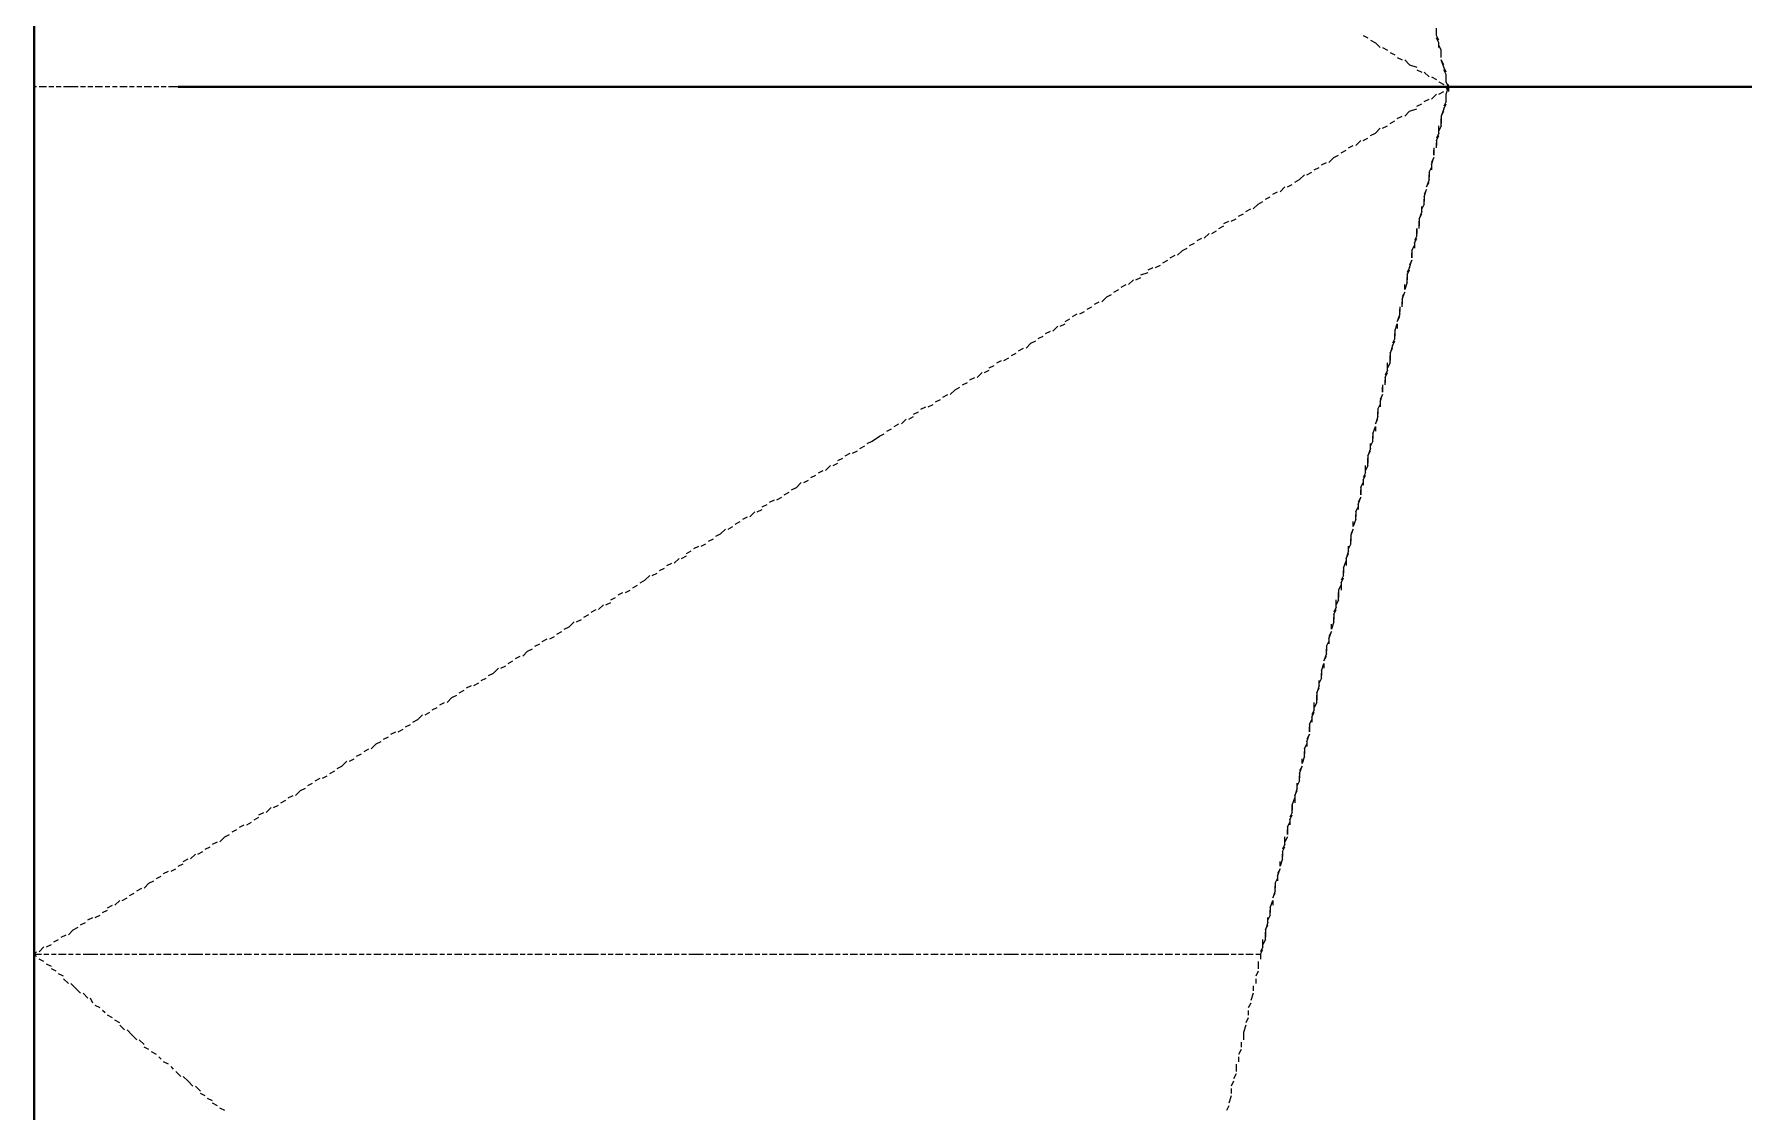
# Model space of a CAD drawing. Extents: x 0 to 604, y 0 to 420.
# Drawn here: x 199.81 to 214.63, y 345.11 to 354.45 of the extents above; entities that cross this region are included whole.
import ezdxf

# ---------------------------------------------------------------- set-up
doc = ezdxf.new("R2010")
doc.units = 0

msp = doc.modelspace()

# ---------------------------------------------------------------- linework, layer by layer
at = {"color": 7, "lineweight": 40}
for p, q in [((199.813, 397.743), (199.813, 310.219)), ((228.558, 353.991), (201.062, 353.991))]:
    msp.add_line(p, q, dxfattribs=at)
at = {"color": 7, "lineweight": 25}
msp.add_line((199.813, 357.568), (199.813, 337.566), dxfattribs=at)
at = {"color": 7, "lineweight": 5}
for p, q in [((211.963, 354.436), (211.963, 354.499)), ((199.813, 354.394), (199.813, 354.436)), ((199.813, 354.309), (199.813, 354.372)), ((211.328, 354.436), (211.37, 354.415)), ((211.392, 354.394), (211.434, 354.372)), ((211.434, 354.372), (211.476, 354.33)), ((211.984, 354.394), (211.963, 354.436)), ((211.984, 354.372), (211.963, 354.415)), ((211.984, 354.33), (211.984, 354.372)), ((212.005, 354.309), (211.984, 354.351)), ((199.813, 354.245), (199.813, 354.288)), ((199.813, 354.182), (199.813, 354.224)), ((211.497, 354.33), (211.54, 354.309)), ((211.561, 354.288), (211.603, 354.267)), ((211.624, 354.245), (211.667, 354.224)), ((211.688, 354.224), (211.73, 354.182)), ((212.005, 354.245), (212.005, 354.309)), ((212.005, 354.245), (212.005, 354.288)), ((212.026, 354.161), (212.005, 354.224)), ((212.026, 354.182), (212.005, 354.224)), ((199.813, 354.097), (199.813, 354.161)), ((199.813, 354.034), (199.813, 354.097)), ((211.73, 354.182), (211.794, 354.161)), ((211.794, 354.139), (211.836, 354.118)), ((211.857, 354.118), (211.899, 354.076)), ((211.921, 354.076), (211.963, 354.055)), ((212.048, 354.118), (212.026, 354.161)), ((212.048, 354.097), (212.026, 354.139)), ((212.048, 354.055), (212.048, 354.097)), ((212.048, 354.034), (212.048, 354.076)), ((199.813, 353.991), (199.813, 354.012)), ((199.834, 353.991), (199.813, 353.991)), ((199.813, 353.991), (199.813, 353.949)), ((199.813, 353.928), (199.813, 353.885)), ((199.919, 353.991), (199.856, 353.991)), ((199.983, 353.991), (199.94, 353.991)), ((200.046, 353.991), (200.004, 353.991)), ((200.131, 353.991), (200.067, 353.991)), ((200.194, 353.991), (200.131, 353.991)), ((200.258, 353.991), (200.215, 353.991)), ((200.321, 353.991), (200.279, 353.991)), ((200.406, 353.991), (200.343, 353.991)), ((200.47, 353.991), (200.427, 353.991)), ((200.533, 353.991), (200.491, 353.991)), ((200.618, 353.991), (200.554, 353.991)), ((200.681, 353.991), (200.639, 353.991)), ((200.745, 353.991), (200.702, 353.991)), ((200.829, 353.991), (200.766, 353.991)), ((200.893, 353.991), (200.851, 353.991)), ((200.956, 353.991), (200.914, 353.991)), ((201.041, 353.991), (200.977, 353.991)), ((201.105, 353.991), (201.041, 353.991)), ((201.168, 353.991), (201.126, 353.991)), ((201.232, 353.991), (201.189, 353.991)), ((201.316, 353.991), (201.253, 353.991)), ((201.38, 353.991), (201.337, 353.991)), ((201.443, 353.991), (201.401, 353.991)), ((201.528, 353.991), (201.464, 353.991)), ((201.591, 353.991), (201.549, 353.991)), ((201.655, 353.991), (201.613, 353.991)), ((201.739, 353.991), (201.676, 353.991)), ((201.803, 353.991), (201.761, 353.991)), ((201.867, 353.991), (201.824, 353.991)), ((201.951, 353.991), (201.888, 353.991)), ((202.015, 353.991), (201.951, 353.991)), ((202.078, 353.991), (202.036, 353.991)), ((202.142, 353.991), (202.099, 353.991)), ((202.226, 353.991), (202.163, 353.991)), ((202.29, 353.991), (202.248, 353.991)), ((202.353, 353.991), (202.311, 353.991)), ((202.438, 353.991), (202.375, 353.991)), ((202.501, 353.991), (202.459, 353.991)), ((202.565, 353.991), (202.523, 353.991)), ((202.65, 353.991), (202.586, 353.991)), ((202.713, 353.991), (202.671, 353.991)), ((202.777, 353.991), (202.734, 353.991)), ((202.861, 353.991), (202.798, 353.991)), ((202.925, 353.991), (202.861, 353.991)), ((202.988, 353.991), (202.946, 353.991)), ((203.052, 353.991), (203.009, 353.991)), ((203.137, 353.991), (203.073, 353.991)), ((203.2, 353.991), (203.158, 353.991)), ((203.263, 353.991), (203.221, 353.991)), ((203.348, 353.991), (203.285, 353.991)), ((203.412, 353.991), (203.369, 353.991)), ((203.475, 353.991), (203.433, 353.991)), ((203.56, 353.991), (203.496, 353.991)), ((203.623, 353.991), (203.581, 353.991)), ((203.687, 353.991), (203.644, 353.991)), ((203.772, 353.991), (203.708, 353.991)), ((203.835, 353.991), (203.772, 353.991)), ((203.899, 353.991), (203.856, 353.991)), ((203.962, 353.991), (203.92, 353.991)), ((204.047, 353.991), (203.983, 353.991)), ((204.11, 353.991), (204.068, 353.991)), ((204.174, 353.991), (204.131, 353.991)), ((204.258, 353.991), (204.195, 353.991)), ((204.322, 353.991), (204.28, 353.991)), ((204.385, 353.991), (204.343, 353.991)), ((204.47, 353.991), (204.406, 353.991)), ((204.534, 353.991), (204.491, 353.991)), ((204.597, 353.991), (204.555, 353.991)), ((204.682, 353.991), (204.618, 353.991)), ((204.745, 353.991), (204.682, 353.991)), ((204.809, 353.991), (204.766, 353.991)), ((204.872, 353.991), (204.83, 353.991)), ((204.957, 353.991), (204.893, 353.991)), ((205.02, 353.991), (204.978, 353.991)), ((205.084, 353.991), (205.042, 353.991)), ((205.168, 353.991), (205.105, 353.991)), ((205.232, 353.991), (205.19, 353.991)), ((205.295, 353.991), (205.253, 353.991)), ((205.38, 353.991), (205.317, 353.991)), ((205.444, 353.991), (205.401, 353.991)), ((205.507, 353.991), (205.465, 353.991)), ((205.571, 353.991), (205.528, 353.991)), ((205.655, 353.991), (205.592, 353.991)), ((205.719, 353.991), (205.677, 353.991)), ((205.782, 353.991), (205.74, 353.991)), ((205.867, 353.991), (205.804, 353.991)), ((205.93, 353.991), (205.888, 353.991)), ((205.994, 353.991), (205.952, 353.991)), ((206.079, 353.991), (206.015, 353.991)), ((206.142, 353.991), (206.1, 353.991)), ((206.206, 353.991), (206.163, 353.991)), ((206.29, 353.991), (206.227, 353.991)), ((206.354, 353.991), (206.311, 353.991)), ((206.417, 353.991), (206.375, 353.991)), ((206.481, 353.991), (206.439, 353.991)), ((206.565, 353.991), (206.502, 353.991)), ((206.629, 353.991), (206.587, 353.991)), ((206.692, 353.991), (206.65, 353.991)), ((206.777, 353.991), (206.714, 353.991)), ((206.841, 353.991), (206.798, 353.991)), ((206.904, 353.991), (206.862, 353.991)), ((206.989, 353.991), (206.925, 353.991)), ((207.052, 353.991), (207.01, 353.991)), ((207.116, 353.991), (207.073, 353.991)), ((207.201, 353.991), (207.137, 353.991)), ((207.264, 353.991), (207.222, 353.991)), ((207.327, 353.991), (207.285, 353.991)), ((207.391, 353.991), (207.349, 353.991)), ((207.476, 353.991), (207.412, 353.991)), ((207.539, 353.991), (207.497, 353.991)), ((207.603, 353.991), (207.56, 353.991)), ((207.687, 353.991), (207.624, 353.991)), ((207.751, 353.991), (207.708, 353.991)), ((207.814, 353.991), (207.772, 353.991)), ((207.899, 353.991), (207.835, 353.991)), ((207.963, 353.991), (207.92, 353.991)), ((208.026, 353.991), (207.984, 353.991)), ((208.111, 353.991), (208.047, 353.991)), ((208.174, 353.991), (208.111, 353.991)), ((208.238, 353.991), (208.195, 353.991)), ((208.301, 353.991), (208.259, 353.991)), ((208.386, 353.991), (208.322, 353.991)), ((208.449, 353.991), (208.407, 353.991)), ((208.513, 353.991), (208.47, 353.991)), ((208.597, 353.991), (208.534, 353.991)), ((208.661, 353.991), (208.619, 353.991)), ((208.725, 353.991), (208.682, 353.991)), ((208.809, 353.991), (208.746, 353.991)), ((208.873, 353.991), (208.83, 353.991)), ((208.936, 353.991), (208.894, 353.991)), ((209.021, 353.991), (208.957, 353.991)), ((209.084, 353.991), (209.021, 353.991)), ((209.148, 353.991), (209.106, 353.991)), ((209.211, 353.991), (209.169, 353.991)), ((209.296, 353.991), (209.232, 353.991)), ((209.359, 353.991), (209.317, 353.991)), ((209.423, 353.991), (209.381, 353.991)), ((209.508, 353.991), (209.444, 353.991)), ((209.571, 353.991), (209.529, 353.991)), ((209.635, 353.991), (209.592, 353.991)), ((209.719, 353.991), (209.656, 353.991)), ((209.783, 353.991), (209.74, 353.991)), ((209.846, 353.991), (209.804, 353.991)), ((209.931, 353.991), (209.868, 353.991)), ((209.994, 353.991), (209.931, 353.991)), ((210.058, 353.991), (210.016, 353.991)), ((210.121, 353.991), (210.079, 353.991)), ((210.206, 353.991), (210.143, 353.991)), ((210.27, 353.991), (210.227, 353.991)), ((210.333, 353.991), (210.291, 353.991)), ((210.418, 353.991), (210.354, 353.991)), ((210.481, 353.991), (210.439, 353.991)), ((210.545, 353.991), (210.502, 353.991)), ((210.63, 353.991), (210.566, 353.991)), ((210.693, 353.991), (210.651, 353.991)), ((210.756, 353.991), (210.714, 353.991)), ((210.841, 353.991), (210.778, 353.991)), ((210.905, 353.991), (210.841, 353.991)), ((210.968, 353.991), (210.926, 353.991)), ((211.032, 353.991), (210.989, 353.991)), ((211.116, 353.991), (211.053, 353.991)), ((211.18, 353.991), (211.137, 353.991)), ((211.243, 353.991), (211.201, 353.991)), ((211.328, 353.991), (211.264, 353.991)), ((211.392, 353.991), (211.349, 353.991)), ((211.455, 353.991), (211.413, 353.991)), ((211.54, 353.991), (211.476, 353.991)), ((211.603, 353.991), (211.561, 353.991)), ((211.667, 353.991), (211.624, 353.991)), ((211.751, 353.991), (211.688, 353.991)), ((211.815, 353.991), (211.751, 353.991)), ((211.878, 353.991), (211.836, 353.991)), ((211.942, 353.991), (211.899, 353.991)), ((211.921, 353.885), (211.963, 353.928)), ((212.026, 353.991), (211.963, 353.991)), ((211.984, 354.034), (212.026, 354.012)), ((211.984, 353.928), (212.026, 353.949)), ((212.069, 353.991), (212.048, 354.034)), ((212.048, 353.928), (212.069, 353.991)), ((212.048, 353.97), (212.069, 353.991)), ((212.048, 353.991), (212.069, 353.991)), ((212.069, 353.991), (212.048, 353.991)), ((212.048, 353.885), (212.048, 353.928)), ((212.048, 353.864), (212.048, 353.907)), ((212.069, 353.991), (212.069, 354.012)), ((212.069, 353.991), (212.069, 353.949)), ((199.813, 353.864), (199.813, 353.801)), ((199.813, 353.78), (199.813, 353.737)), ((211.688, 353.737), (211.73, 353.78)), ((211.73, 353.78), (211.794, 353.801)), ((211.794, 353.822), (211.836, 353.843)), ((211.857, 353.864), (211.899, 353.885)), ((212.026, 353.801), (212.005, 353.737)), ((212.005, 353.737), (212.026, 353.78)), ((212.048, 353.864), (212.026, 353.822)), ((212.026, 353.801), (212.048, 353.843)), ((199.813, 353.716), (199.813, 353.674)), ((199.813, 353.653), (199.813, 353.589)), ((211.434, 353.589), (211.476, 353.632)), ((211.497, 353.632), (211.54, 353.653)), ((211.561, 353.674), (211.603, 353.695)), ((211.624, 353.716), (211.667, 353.737)), ((211.984, 353.589), (211.984, 353.653)), ((212.005, 353.653), (211.984, 353.61)), ((212.005, 353.737), (212.005, 353.674)), ((212.005, 353.653), (212.005, 353.716)), ((199.813, 353.568), (199.813, 353.526)), ((199.813, 353.505), (199.813, 353.462)), ((211.201, 353.462), (211.243, 353.483)), ((211.264, 353.483), (211.307, 353.526)), ((211.328, 353.526), (211.37, 353.547)), ((211.392, 353.568), (211.434, 353.589)), ((211.942, 353.462), (211.942, 353.399)), ((211.984, 353.589), (211.963, 353.547)), ((211.963, 353.526), (211.984, 353.568)), ((211.963, 353.526), (211.963, 353.483)), ((211.963, 353.462), (211.963, 353.505)), ((199.813, 353.441), (199.813, 353.377)), ((199.813, 353.356), (199.813, 353.314)), ((210.968, 353.314), (211.011, 353.335)), ((211.032, 353.335), (211.074, 353.377)), ((211.074, 353.377), (211.116, 353.399)), ((211.137, 353.42), (211.18, 353.441)), ((211.921, 353.314), (211.942, 353.377)), ((211.942, 353.377), (211.921, 353.335)), ((211.921, 353.314), (211.921, 353.272)), ((211.942, 353.399), (211.942, 353.441)), ((199.813, 353.293), (199.813, 353.25)), ((199.813, 353.229), (199.813, 353.187)), ((199.813, 353.166), (199.813, 353.102)), ((210.735, 353.166), (210.778, 353.187)), ((210.778, 353.187), (210.82, 353.229)), ((210.841, 353.229), (210.883, 353.25)), ((210.905, 353.272), (210.947, 353.293)), ((211.899, 353.187), (211.878, 353.123)), ((211.878, 353.123), (211.899, 353.166)), ((211.899, 353.25), (211.921, 353.293)), ((211.899, 353.25), (211.899, 353.208)), ((211.899, 353.187), (211.899, 353.229)), ((199.813, 353.081), (199.813, 353.039)), ((199.813, 353.018), (199.813, 352.975)), ((210.481, 353.018), (210.524, 353.039)), ((210.545, 353.06), (210.587, 353.081)), ((210.608, 353.081), (210.651, 353.123)), ((210.672, 353.123), (210.714, 353.145)), ((211.857, 353.039), (211.878, 353.102)), ((211.878, 353.102), (211.857, 353.06)), ((211.857, 353.039), (211.857, 352.997)), ((211.857, 352.975), (211.857, 353.018)), ((199.813, 352.954), (199.813, 352.891)), ((199.813, 352.87), (199.813, 352.827)), ((210.249, 352.87), (210.291, 352.891)), ((210.312, 352.912), (210.354, 352.933)), ((210.375, 352.933), (210.418, 352.975)), ((210.418, 352.975), (210.46, 352.997)), ((211.836, 352.912), (211.815, 352.848)), ((211.815, 352.848), (211.836, 352.891)), ((211.857, 352.975), (211.836, 352.933)), ((211.836, 352.912), (211.836, 352.954)), ((199.813, 352.806), (199.813, 352.764)), ((199.813, 352.742), (199.813, 352.679)), ((209.952, 352.679), (209.994, 352.721)), ((210.016, 352.721), (210.058, 352.742)), ((210.079, 352.764), (210.121, 352.785)), ((210.121, 352.806), (210.164, 352.827)), ((210.185, 352.827), (210.227, 352.848)), ((211.794, 352.7), (211.794, 352.764)), ((211.794, 352.764), (211.794, 352.721)), ((211.815, 352.848), (211.815, 352.785)), ((211.815, 352.764), (211.815, 352.827)), ((199.813, 352.658), (199.813, 352.615)), ((199.813, 352.594), (199.813, 352.552)), ((209.719, 352.531), (209.762, 352.573)), ((209.762, 352.573), (209.804, 352.594)), ((209.825, 352.615), (209.868, 352.637)), ((209.889, 352.658), (209.931, 352.679)), ((211.751, 352.573), (211.773, 352.615)), ((211.751, 352.573), (211.751, 352.51)), ((211.794, 352.7), (211.773, 352.658)), ((211.773, 352.637), (211.794, 352.679)), ((211.773, 352.637), (211.773, 352.594)), ((199.813, 352.531), (199.813, 352.467)), ((199.813, 352.446), (199.813, 352.404)), ((209.465, 352.404), (209.508, 352.425)), ((209.529, 352.425), (209.571, 352.446)), ((209.592, 352.467), (209.635, 352.488)), ((209.656, 352.51), (209.698, 352.531)), ((211.73, 352.425), (211.709, 352.383)), ((211.73, 352.425), (211.751, 352.488)), ((211.751, 352.488), (211.73, 352.446)), ((211.751, 352.51), (211.751, 352.552)), ((199.813, 352.383), (199.813, 352.34)), ((199.813, 352.319), (199.813, 352.277)), ((209.232, 352.256), (209.275, 352.277)), ((209.296, 352.277), (209.338, 352.319)), ((209.359, 352.319), (209.402, 352.34)), ((209.402, 352.361), (209.465, 352.383)), ((211.709, 352.298), (211.688, 352.235)), ((211.688, 352.235), (211.688, 352.277)), ((211.709, 352.361), (211.73, 352.404)), ((211.709, 352.361), (211.709, 352.319)), ((211.709, 352.298), (211.709, 352.34)), ((199.813, 352.256), (199.813, 352.192)), ((199.813, 352.171), (199.813, 352.129)), ((209, 352.108), (209.042, 352.129)), ((209.063, 352.129), (209.106, 352.171)), ((209.106, 352.171), (209.148, 352.192)), ((209.169, 352.213), (209.211, 352.235)), ((211.667, 352.15), (211.688, 352.213)), ((211.688, 352.213), (211.667, 352.171)), ((211.667, 352.15), (211.667, 352.108)), ((211.667, 352.086), (211.667, 352.129)), ((199.813, 352.108), (199.813, 352.065)), ((199.813, 352.044), (199.813, 351.98)), ((208.746, 351.959), (208.788, 351.98)), ((208.809, 352.002), (208.851, 352.023)), ((208.873, 352.023), (208.915, 352.044)), ((208.936, 352.065), (208.978, 352.086)), ((211.645, 352.023), (211.624, 351.959)), ((211.624, 351.959), (211.645, 352.002)), ((211.645, 352.086), (211.645, 352.044)), ((211.645, 352.023), (211.645, 352.065)), ((199.813, 351.959), (199.813, 351.917)), ((199.813, 351.896), (199.813, 351.853)), ((199.813, 351.832), (199.813, 351.769)), ((208.513, 351.811), (208.555, 351.832)), ((208.576, 351.853), (208.619, 351.875)), ((208.64, 351.875), (208.682, 351.917)), ((208.703, 351.917), (208.746, 351.938)), ((211.603, 351.875), (211.624, 351.938)), ((211.603, 351.875), (211.603, 351.832)), ((211.603, 351.811), (211.603, 351.853)), ((211.624, 351.938), (211.624, 351.896)), ((199.813, 351.748), (199.813, 351.705)), ((199.813, 351.684), (199.813, 351.642)), ((208.28, 351.663), (208.322, 351.684)), ((208.343, 351.705), (208.386, 351.726)), ((208.407, 351.726), (208.449, 351.769)), ((208.449, 351.769), (208.492, 351.79)), ((211.582, 351.748), (211.561, 351.684)), ((211.561, 351.684), (211.582, 351.726)), ((211.561, 351.684), (211.561, 351.621)), ((211.603, 351.811), (211.582, 351.769)), ((211.582, 351.748), (211.603, 351.79)), ((199.813, 351.621), (199.813, 351.557)), ((199.813, 351.536), (199.813, 351.494)), ((208.047, 351.515), (208.089, 351.536)), ((208.089, 351.557), (208.132, 351.578)), ((208.153, 351.599), (208.195, 351.621)), ((208.216, 351.621), (208.259, 351.642)), ((211.54, 351.536), (211.518, 351.494)), ((211.54, 351.536), (211.54, 351.599)), ((211.561, 351.599), (211.54, 351.557)), ((211.561, 351.599), (211.561, 351.663)), ((199.813, 351.473), (199.813, 351.43)), ((199.813, 351.409), (199.813, 351.367)), ((207.793, 351.367), (207.835, 351.388)), ((207.857, 351.409), (207.899, 351.43)), ((207.92, 351.451), (207.963, 351.473)), ((207.984, 351.473), (208.026, 351.515)), ((211.497, 351.409), (211.497, 351.346)), ((211.497, 351.346), (211.497, 351.388)), ((211.518, 351.473), (211.54, 351.515)), ((211.518, 351.473), (211.518, 351.43)), ((211.518, 351.409), (211.518, 351.451)), ((199.813, 351.346), (199.813, 351.282)), ((199.813, 351.261), (199.813, 351.218)), ((207.56, 351.218), (207.603, 351.24)), ((207.624, 351.261), (207.666, 351.282)), ((207.687, 351.303), (207.73, 351.324)), ((207.751, 351.324), (207.793, 351.367)), ((211.455, 351.197), (211.476, 351.24)), ((211.476, 351.261), (211.497, 351.324)), ((211.497, 351.324), (211.476, 351.282)), ((211.476, 351.261), (211.476, 351.218)), ((199.813, 351.197), (199.813, 351.155)), ((199.813, 351.134), (199.813, 351.07)), ((207.327, 351.07), (207.37, 351.113)), ((207.391, 351.113), (207.433, 351.134)), ((207.433, 351.155), (207.476, 351.176)), ((207.497, 351.197), (207.539, 351.218)), ((211.455, 351.134), (211.434, 351.07)), ((211.434, 351.07), (211.455, 351.113)), ((211.455, 351.197), (211.455, 351.155)), ((211.455, 351.134), (211.455, 351.176)), ((199.813, 351.049), (199.813, 351.007)), ((199.813, 350.986), (199.813, 350.943)), ((207.073, 350.922), (207.137, 350.964)), ((207.137, 350.964), (207.179, 350.986)), ((207.201, 351.007), (207.243, 351.028)), ((207.264, 351.049), (207.306, 351.07)), ((211.413, 350.986), (211.434, 351.049)), ((211.413, 350.986), (211.413, 350.943)), ((211.413, 350.922), (211.413, 350.964)), ((211.434, 351.049), (211.434, 351.007)), ((199.813, 350.922), (199.813, 350.859)), ((199.813, 350.837), (199.813, 350.795)), ((206.841, 350.795), (206.883, 350.816)), ((206.904, 350.816), (206.946, 350.837)), ((206.968, 350.859), (207.01, 350.88)), ((207.031, 350.901), (207.073, 350.922)), ((211.392, 350.859), (211.37, 350.795)), ((211.37, 350.795), (211.392, 350.837)), ((211.37, 350.795), (211.37, 350.732)), ((211.413, 350.922), (211.392, 350.88)), ((211.392, 350.859), (211.392, 350.901)), ((199.813, 350.774), (199.813, 350.732)), ((199.813, 350.711), (199.813, 350.647)), ((206.608, 350.647), (206.65, 350.668)), ((206.671, 350.668), (206.714, 350.711)), ((206.735, 350.711), (206.777, 350.732)), ((206.777, 350.753), (206.82, 350.774)), ((211.349, 350.647), (211.328, 350.605)), ((211.349, 350.647), (211.349, 350.711)), ((211.37, 350.711), (211.349, 350.668)), ((211.37, 350.711), (211.37, 350.774)), ((199.813, 350.626), (199.813, 350.584)), ((199.813, 350.562), (199.813, 350.52)), ((199.813, 350.499), (199.813, 350.456)), ((206.375, 350.499), (206.417, 350.52)), ((206.417, 350.52), (206.46, 350.562)), ((206.481, 350.562), (206.523, 350.584)), ((206.544, 350.605), (206.587, 350.626)), ((211.307, 350.52), (211.328, 350.562)), ((211.307, 350.52), (211.307, 350.456)), ((211.307, 350.456), (211.307, 350.499)), ((211.328, 350.584), (211.349, 350.626)), ((211.328, 350.584), (211.328, 350.541)), ((199.813, 350.435), (199.813, 350.372)), ((199.813, 350.351), (199.813, 350.308)), ((206.121, 350.351), (206.163, 350.372)), ((206.185, 350.393), (206.227, 350.414)), ((206.248, 350.414), (206.29, 350.435)), ((206.311, 350.456), (206.354, 350.478)), ((211.264, 350.308), (211.286, 350.351)), ((211.286, 350.372), (211.307, 350.435)), ((211.307, 350.435), (211.286, 350.393)), ((211.286, 350.372), (211.286, 350.329)), ((199.813, 350.287), (199.813, 350.245)), ((199.813, 350.224), (199.813, 350.16)), ((205.888, 350.202), (205.93, 350.224)), ((205.952, 350.245), (205.994, 350.266)), ((206.015, 350.266), (206.058, 350.308)), ((206.079, 350.308), (206.121, 350.329)), ((211.264, 350.245), (211.243, 350.181)), ((211.243, 350.181), (211.243, 350.224)), ((211.264, 350.308), (211.264, 350.266)), ((211.264, 350.245), (211.264, 350.287)), ((199.813, 350.139), (199.813, 350.097)), ((199.813, 350.075), (199.813, 350.033)), ((205.655, 350.054), (205.698, 350.075)), ((205.719, 350.097), (205.761, 350.118)), ((205.761, 350.118), (205.804, 350.16)), ((205.825, 350.16), (205.867, 350.181)), ((211.222, 350.097), (211.243, 350.16)), ((211.243, 350.16), (211.222, 350.118)), ((211.222, 350.097), (211.222, 350.054)), ((211.222, 350.033), (211.222, 350.075)), ((199.813, 350.012), (199.813, 349.949)), ((199.813, 349.927), (199.813, 349.885)), ((205.359, 349.864), (205.401, 349.906)), ((205.423, 349.906), (205.465, 349.927)), ((205.465, 349.949), (205.507, 349.97)), ((205.528, 349.991), (205.571, 350.012)), ((205.592, 350.012), (205.634, 350.033)), ((211.201, 349.97), (211.18, 349.906)), ((211.18, 349.906), (211.201, 349.949)), ((211.18, 349.906), (211.18, 349.843)), ((211.222, 350.033), (211.201, 349.991)), ((211.201, 349.97), (211.201, 350.012)), ((199.813, 349.864), (199.813, 349.822)), ((199.813, 349.8), (199.813, 349.737)), ((205.105, 349.716), (205.147, 349.758)), ((205.168, 349.758), (205.211, 349.779)), ((205.232, 349.8), (205.274, 349.822)), ((205.295, 349.843), (205.338, 349.864)), ((211.159, 349.758), (211.137, 349.716)), ((211.159, 349.822), (211.18, 349.885)), ((211.159, 349.822), (211.159, 349.779)), ((211.159, 349.758), (211.159, 349.8)), ((199.813, 349.716), (199.813, 349.673)), ((199.813, 349.652), (199.813, 349.61)), ((204.872, 349.589), (204.915, 349.61)), ((204.936, 349.61), (204.978, 349.631)), ((204.999, 349.652), (205.042, 349.673)), ((205.063, 349.694), (205.105, 349.716)), ((211.116, 349.631), (211.137, 349.673)), ((211.116, 349.631), (211.116, 349.567)), ((211.116, 349.546), (211.116, 349.61)), ((211.137, 349.694), (211.159, 349.737)), ((211.137, 349.694), (211.137, 349.631)), ((199.813, 349.589), (199.813, 349.546)), ((199.813, 349.525), (199.813, 349.462)), ((204.639, 349.44), (204.682, 349.462)), ((204.703, 349.462), (204.745, 349.504)), ((204.766, 349.504), (204.809, 349.525)), ((204.809, 349.546), (204.851, 349.567)), ((211.095, 349.483), (211.074, 349.44)), ((211.074, 349.419), (211.095, 349.462)), ((211.095, 349.483), (211.095, 349.546)), ((211.116, 349.546), (211.095, 349.504)), ((199.813, 349.44), (199.813, 349.398)), ((199.813, 349.377), (199.813, 349.335)), ((199.813, 349.313), (199.813, 349.25)), ((204.406, 349.292), (204.449, 349.313)), ((204.449, 349.313), (204.491, 349.356)), ((204.512, 349.356), (204.555, 349.377)), ((204.576, 349.398), (204.618, 349.419)), ((211.074, 349.356), (211.053, 349.292)), ((211.053, 349.292), (211.053, 349.335)), ((211.074, 349.419), (211.074, 349.377)), ((211.074, 349.356), (211.074, 349.398)), ((199.813, 349.229), (199.813, 349.187)), ((199.813, 349.165), (199.813, 349.123)), ((204.152, 349.144), (204.195, 349.165)), ((204.216, 349.187), (204.258, 349.208)), ((204.28, 349.208), (204.322, 349.229)), ((204.343, 349.25), (204.385, 349.271)), ((211.011, 349.144), (211.032, 349.187)), ((211.032, 349.208), (211.053, 349.271)), ((211.053, 349.271), (211.032, 349.229)), ((211.032, 349.208), (211.032, 349.165)), ((199.813, 349.102), (199.813, 349.038)), ((199.813, 349.017), (199.813, 348.975)), ((203.92, 348.996), (203.962, 349.017)), ((203.983, 349.038), (204.025, 349.06)), ((204.047, 349.06), (204.089, 349.102)), ((204.089, 349.102), (204.131, 349.123)), ((211.011, 349.081), (210.989, 349.017)), ((210.989, 349.017), (211.011, 349.06)), ((211.011, 349.144), (211.011, 349.102)), ((211.011, 349.081), (211.011, 349.123)), ((199.813, 348.954), (199.813, 348.911)), ((199.813, 348.89), (199.813, 348.827)), ((203.687, 348.848), (203.729, 348.869)), ((203.75, 348.89), (203.793, 348.911)), ((203.793, 348.911), (203.835, 348.954)), ((203.856, 348.954), (203.899, 348.975)), ((210.968, 348.869), (210.947, 348.827)), ((210.968, 348.932), (210.989, 348.996)), ((210.968, 348.932), (210.968, 348.89)), ((210.968, 348.869), (210.968, 348.911)), ((210.989, 348.996), (210.989, 348.954)), ((199.813, 348.805), (199.813, 348.763)), ((199.813, 348.742), (199.813, 348.7)), ((203.433, 348.7), (203.475, 348.721)), ((203.496, 348.742), (203.539, 348.763)), ((203.56, 348.784), (203.602, 348.805)), ((203.623, 348.805), (203.666, 348.827)), ((210.947, 348.805), (210.926, 348.742)), ((210.926, 348.742), (210.947, 348.784)), ((210.926, 348.742), (210.926, 348.678)), ((210.926, 348.657), (210.926, 348.721)), ((210.947, 348.805), (210.947, 348.848)), ((199.813, 348.678), (199.813, 348.636)), ((199.813, 348.615), (199.813, 348.551)), ((203.2, 348.551), (203.242, 348.573)), ((203.263, 348.594), (203.306, 348.615)), ((203.327, 348.636), (203.369, 348.657)), ((203.391, 348.657), (203.433, 348.7)), ((210.905, 348.594), (210.883, 348.551)), ((210.883, 348.53), (210.905, 348.573)), ((210.905, 348.594), (210.905, 348.657)), ((210.926, 348.657), (210.905, 348.615)), ((199.813, 348.53), (199.813, 348.488)), ((199.813, 348.467), (199.813, 348.425)), ((202.967, 348.403), (203.009, 348.425)), ((203.031, 348.446), (203.073, 348.467)), ((203.094, 348.488), (203.137, 348.509)), ((203.137, 348.509), (203.179, 348.551)), ((210.862, 348.467), (210.883, 348.509)), ((210.862, 348.467), (210.862, 348.403)), ((210.862, 348.403), (210.862, 348.446)), ((210.883, 348.53), (210.883, 348.488)), ((199.813, 348.403), (199.813, 348.34)), ((199.813, 348.319), (199.813, 348.276)), ((202.734, 348.255), (202.777, 348.298)), ((202.777, 348.298), (202.819, 348.319)), ((202.84, 348.34), (202.882, 348.361)), ((202.904, 348.382), (202.946, 348.403)), ((210.82, 348.255), (210.841, 348.298)), ((210.841, 348.319), (210.862, 348.382)), ((210.862, 348.382), (210.841, 348.34)), ((210.841, 348.319), (210.841, 348.276)), ((199.813, 348.255), (199.813, 348.213)), ((199.813, 348.192), (199.813, 348.128)), ((202.48, 348.107), (202.523, 348.149)), ((202.544, 348.149), (202.586, 348.17)), ((202.607, 348.192), (202.65, 348.213)), ((202.671, 348.234), (202.713, 348.255)), ((210.82, 348.192), (210.799, 348.128)), ((210.799, 348.128), (210.799, 348.17)), ((210.82, 348.255), (210.82, 348.213)), ((210.82, 348.192), (210.82, 348.234)), ((199.813, 348.107), (199.813, 348.065)), ((199.813, 348.043), (199.813, 348.001)), ((199.813, 347.98), (199.813, 347.916)), ((202.248, 347.98), (202.29, 348.001)), ((202.311, 348.001), (202.353, 348.022)), ((202.375, 348.043), (202.417, 348.065)), ((202.438, 348.086), (202.48, 348.107)), ((210.778, 347.98), (210.756, 347.938)), ((210.778, 348.043), (210.799, 348.107)), ((210.799, 348.107), (210.778, 348.065)), ((210.778, 348.043), (210.778, 348.001)), ((210.778, 347.98), (210.778, 348.022)), ((199.813, 347.895), (199.813, 347.853)), ((199.813, 347.832), (199.813, 347.789)), ((202.015, 347.832), (202.057, 347.853)), ((202.078, 347.853), (202.12, 347.895)), ((202.12, 347.895), (202.163, 347.916)), ((202.184, 347.938), (202.226, 347.959)), ((210.714, 347.768), (210.735, 347.832)), ((210.756, 347.916), (210.735, 347.853)), ((210.735, 347.853), (210.756, 347.895)), ((210.735, 347.853), (210.735, 347.789)), ((210.756, 347.916), (210.756, 347.959)), ((199.813, 347.768), (199.813, 347.726)), ((199.813, 347.705), (199.813, 347.641)), ((201.761, 347.684), (201.803, 347.705)), ((201.824, 347.705), (201.867, 347.747)), ((201.888, 347.747), (201.93, 347.768)), ((201.951, 347.789), (201.994, 347.811)), ((210.714, 347.705), (210.693, 347.663)), ((210.693, 347.641), (210.714, 347.684)), ((210.714, 347.705), (210.714, 347.768)), ((210.714, 347.768), (210.714, 347.726)), ((199.813, 347.62), (199.813, 347.578)), ((199.813, 347.557), (199.813, 347.514)), ((201.528, 347.536), (201.57, 347.557)), ((201.591, 347.578), (201.634, 347.599)), ((201.655, 347.599), (201.697, 347.62)), ((201.718, 347.641), (201.761, 347.663)), ((210.672, 347.578), (210.693, 347.62)), ((210.672, 347.578), (210.672, 347.514)), ((210.672, 347.514), (210.672, 347.557)), ((210.693, 347.641), (210.693, 347.599)), ((199.813, 347.493), (199.813, 347.43)), ((199.813, 347.408), (199.813, 347.366)), ((201.295, 347.387), (201.337, 347.408)), ((201.358, 347.43), (201.401, 347.451)), ((201.422, 347.451), (201.464, 347.493)), ((201.464, 347.493), (201.507, 347.514)), ((210.651, 347.43), (210.63, 347.387)), ((210.63, 347.366), (210.651, 347.408)), ((210.651, 347.43), (210.651, 347.493)), ((210.672, 347.493), (210.651, 347.451)), ((199.813, 347.345), (199.813, 347.303)), ((199.813, 347.281), (199.813, 347.218)), ((201.062, 347.239), (201.105, 347.26)), ((201.105, 347.281), (201.147, 347.303)), ((201.168, 347.303), (201.21, 347.345)), ((201.232, 347.345), (201.274, 347.366)), ((210.63, 347.303), (210.608, 347.239)), ((210.608, 347.239), (210.608, 347.281)), ((210.63, 347.366), (210.63, 347.324)), ((210.63, 347.303), (210.63, 347.345)), ((199.813, 347.197), (199.813, 347.154)), ((199.813, 347.133), (199.813, 347.091)), ((200.766, 347.049), (200.808, 347.091)), ((200.808, 347.091), (200.851, 347.112)), ((200.872, 347.133), (200.914, 347.154)), ((200.935, 347.176), (200.977, 347.197)), ((200.999, 347.197), (201.041, 347.218)), ((210.566, 347.091), (210.587, 347.133)), ((210.566, 347.091), (210.566, 347.049)), ((210.587, 347.154), (210.608, 347.218)), ((210.608, 347.218), (210.587, 347.176)), ((210.587, 347.154), (210.587, 347.112)), ((199.813, 347.07), (199.813, 347.006)), ((199.813, 346.985), (199.813, 346.943)), ((200.512, 346.901), (200.554, 346.943)), ((200.575, 346.943), (200.618, 346.964)), ((200.639, 346.985), (200.681, 347.006)), ((200.702, 347.027), (200.745, 347.049)), ((210.524, 346.879), (210.545, 346.943)), ((210.566, 347.027), (210.545, 346.964)), ((210.545, 346.964), (210.566, 347.006)), ((210.545, 346.943), (210.545, 346.901)), ((210.566, 347.027), (210.566, 347.07)), ((199.813, 346.922), (199.813, 346.879)), ((199.813, 346.858), (199.813, 346.816)), ((199.813, 346.795), (199.813, 346.731)), ((200.279, 346.774), (200.321, 346.795)), ((200.343, 346.795), (200.385, 346.816)), ((200.406, 346.837), (200.448, 346.858)), ((200.448, 346.879), (200.491, 346.901)), ((210.524, 346.816), (210.502, 346.774)), ((210.502, 346.752), (210.502, 346.795)), ((210.524, 346.879), (210.524, 346.837)), ((210.524, 346.816), (210.524, 346.858)), ((199.813, 346.71), (199.813, 346.668)), ((199.813, 346.646), (199.813, 346.604)), ((200.046, 346.625), (200.089, 346.646)), ((200.11, 346.646), (200.152, 346.689)), ((200.152, 346.689), (200.194, 346.71)), ((200.215, 346.731), (200.258, 346.752)), ((210.502, 346.752), (210.481, 346.689)), ((210.481, 346.689), (210.502, 346.731)), ((210.481, 346.689), (210.481, 346.625)), ((210.481, 346.604), (210.481, 346.668)), ((199.813, 346.583), (199.813, 346.519)), ((199.813, 346.477), (199.834, 346.498)), ((199.813, 346.498), (199.813, 346.456)), ((199.856, 346.498), (199.898, 346.541)), ((199.919, 346.541), (199.962, 346.562)), ((199.983, 346.583), (200.025, 346.604)), ((210.46, 346.541), (210.439, 346.498)), ((210.439, 346.477), (210.46, 346.519)), ((210.46, 346.541), (210.46, 346.604)), ((210.481, 346.604), (210.46, 346.562)), ((199.813, 346.477), (199.877, 346.477)), ((199.834, 346.456), (199.813, 346.477)), ((199.813, 346.435), (199.813, 346.392)), ((199.813, 346.371), (199.813, 346.308)), ((199.898, 346.414), (199.856, 346.435)), ((199.898, 346.477), (199.94, 346.477)), ((199.962, 346.371), (199.919, 346.392)), ((199.962, 346.477), (200.004, 346.477)), ((200.004, 346.329), (199.962, 346.35)), ((200.025, 346.477), (200.089, 346.477)), ((200.11, 346.477), (200.152, 346.477)), ((200.173, 346.477), (200.215, 346.477)), ((200.237, 346.477), (200.3, 346.477)), ((200.3, 346.477), (200.364, 346.477)), ((200.385, 346.477), (200.427, 346.477)), ((200.448, 346.477), (200.491, 346.477)), ((200.512, 346.477), (200.575, 346.477)), ((200.596, 346.477), (200.639, 346.477)), ((200.66, 346.477), (200.702, 346.477)), ((200.724, 346.477), (200.787, 346.477)), ((200.808, 346.477), (200.851, 346.477)), ((200.872, 346.477), (200.914, 346.477)), ((200.935, 346.477), (200.999, 346.477)), ((201.02, 346.477), (201.062, 346.477)), ((201.083, 346.477), (201.126, 346.477)), ((201.147, 346.477), (201.21, 346.477)), ((201.21, 346.477), (201.274, 346.477)), ((201.295, 346.477), (201.337, 346.477)), ((201.358, 346.477), (201.401, 346.477)), ((201.422, 346.477), (201.486, 346.477)), ((201.507, 346.477), (201.549, 346.477)), ((201.57, 346.477), (201.613, 346.477)), ((201.634, 346.477), (201.697, 346.477)), ((201.718, 346.477), (201.761, 346.477)), ((201.782, 346.477), (201.824, 346.477)), ((201.845, 346.477), (201.909, 346.477)), ((201.93, 346.477), (201.972, 346.477)), ((201.994, 346.477), (202.036, 346.477)), ((202.057, 346.477), (202.12, 346.477)), ((202.12, 346.477), (202.184, 346.477)), ((202.205, 346.477), (202.248, 346.477)), ((202.269, 346.477), (202.311, 346.477)), ((202.332, 346.477), (202.396, 346.477)), ((202.417, 346.477), (202.459, 346.477)), ((202.48, 346.477), (202.523, 346.477)), ((202.544, 346.477), (202.607, 346.477)), ((202.629, 346.477), (202.671, 346.477)), ((202.692, 346.477), (202.734, 346.477)), ((202.756, 346.477), (202.819, 346.477)), ((202.84, 346.477), (202.882, 346.477)), ((202.904, 346.477), (202.946, 346.477)), ((202.967, 346.477), (203.009, 346.477)), ((203.031, 346.477), (203.094, 346.477)), ((203.115, 346.477), (203.158, 346.477)), ((203.179, 346.477), (203.221, 346.477)), ((203.242, 346.477), (203.306, 346.477)), ((203.327, 346.477), (203.369, 346.477)), ((203.391, 346.477), (203.433, 346.477)), ((203.454, 346.477), (203.518, 346.477)), ((203.539, 346.477), (203.581, 346.477)), ((203.602, 346.477), (203.644, 346.477)), ((203.666, 346.477), (203.729, 346.477)), ((203.75, 346.477), (203.793, 346.477)), ((203.814, 346.477), (203.856, 346.477)), ((203.877, 346.477), (203.92, 346.477)), ((203.941, 346.477), (204.004, 346.477)), ((204.025, 346.477), (204.068, 346.477)), ((204.089, 346.477), (204.131, 346.477)), ((204.152, 346.477), (204.216, 346.477)), ((204.237, 346.477), (204.28, 346.477)), ((204.301, 346.477), (204.343, 346.477)), ((204.364, 346.477), (204.428, 346.477)), ((204.449, 346.477), (204.491, 346.477)), ((204.512, 346.477), (204.555, 346.477)), ((204.576, 346.477), (204.639, 346.477)), ((204.639, 346.477), (204.703, 346.477)), ((204.724, 346.477), (204.766, 346.477)), ((204.787, 346.477), (204.83, 346.477)), ((204.851, 346.477), (204.915, 346.477)), ((204.936, 346.477), (204.978, 346.477)), ((204.999, 346.477), (205.042, 346.477)), ((205.063, 346.477), (205.126, 346.477)), ((205.147, 346.477), (205.19, 346.477)), ((205.211, 346.477), (205.253, 346.477)), ((205.274, 346.477), (205.338, 346.477)), ((205.359, 346.477), (205.401, 346.477)), ((205.423, 346.477), (205.465, 346.477)), ((205.486, 346.477), (205.549, 346.477)), ((205.549, 346.477), (205.613, 346.477)), ((205.634, 346.477), (205.677, 346.477)), ((205.698, 346.477), (205.74, 346.477)), ((205.761, 346.477), (205.825, 346.477)), ((205.846, 346.477), (205.888, 346.477)), ((205.909, 346.477), (205.952, 346.477)), ((205.973, 346.477), (206.036, 346.477)), ((206.058, 346.477), (206.1, 346.477)), ((206.121, 346.477), (206.163, 346.477)), ((206.185, 346.477), (206.248, 346.477)), ((206.269, 346.477), (206.311, 346.477)), ((206.333, 346.477), (206.375, 346.477)), ((206.396, 346.477), (206.46, 346.477)), ((206.46, 346.477), (206.523, 346.477)), ((206.544, 346.477), (206.587, 346.477)), ((206.608, 346.477), (206.65, 346.477)), ((206.671, 346.477), (206.735, 346.477)), ((206.756, 346.477), (206.798, 346.477)), ((206.82, 346.477), (206.862, 346.477)), ((206.883, 346.477), (206.946, 346.477)), ((206.968, 346.477), (207.01, 346.477)), ((207.031, 346.477), (207.073, 346.477)), ((207.095, 346.477), (207.158, 346.477)), ((207.179, 346.477), (207.222, 346.477)), ((207.243, 346.477), (207.285, 346.477)), ((207.306, 346.477), (207.37, 346.477)), ((207.37, 346.477), (207.433, 346.477)), ((207.454, 346.477), (207.497, 346.477)), ((207.518, 346.477), (207.56, 346.477)), ((207.582, 346.477), (207.645, 346.477)), ((207.666, 346.477), (207.708, 346.477)), ((207.73, 346.477), (207.772, 346.477)), ((207.793, 346.477), (207.857, 346.477)), ((207.878, 346.477), (207.92, 346.477)), ((207.941, 346.477), (207.984, 346.477)), ((208.005, 346.477), (208.068, 346.477)), ((208.089, 346.477), (208.132, 346.477)), ((208.153, 346.477), (208.195, 346.477)), ((208.216, 346.477), (208.28, 346.477)), ((208.28, 346.477), (208.343, 346.477)), ((208.365, 346.477), (208.407, 346.477)), ((208.428, 346.477), (208.47, 346.477)), ((208.492, 346.477), (208.555, 346.477)), ((208.576, 346.477), (208.619, 346.477)), ((208.64, 346.477), (208.682, 346.477)), ((208.703, 346.477), (208.767, 346.477)), ((208.788, 346.477), (208.83, 346.477)), ((208.851, 346.477), (208.894, 346.477)), ((208.915, 346.477), (208.978, 346.477)), ((209, 346.477), (209.042, 346.477)), ((209.063, 346.477), (209.106, 346.477)), ((209.127, 346.477), (209.19, 346.477)), ((209.19, 346.477), (209.254, 346.477)), ((209.275, 346.477), (209.317, 346.477)), ((209.338, 346.477), (209.381, 346.477)), ((209.402, 346.477), (209.465, 346.477)), ((209.486, 346.477), (209.529, 346.477)), ((209.55, 346.477), (209.592, 346.477)), ((209.613, 346.477), (209.677, 346.477)), ((209.698, 346.477), (209.74, 346.477)), ((209.762, 346.477), (209.804, 346.477)), ((209.825, 346.477), (209.889, 346.477)), ((209.91, 346.477), (209.952, 346.477)), ((209.973, 346.477), (210.016, 346.477)), ((210.037, 346.477), (210.1, 346.477)), ((210.1, 346.477), (210.164, 346.477)), ((210.185, 346.477), (210.227, 346.477)), ((210.249, 346.477), (210.291, 346.477)), ((210.312, 346.477), (210.375, 346.477)), ((210.397, 346.477), (210.439, 346.477)), ((210.418, 346.414), (210.418, 346.35)), ((210.439, 346.477), (210.439, 346.435)), ((199.813, 346.287), (199.813, 346.244)), ((199.813, 346.223), (199.813, 346.181)), ((200.067, 346.287), (200.025, 346.308)), ((200.11, 346.223), (200.067, 346.265)), ((200.173, 346.181), (200.131, 346.223)), ((210.375, 346.202), (210.375, 346.16)), ((210.418, 346.329), (210.397, 346.287)), ((210.397, 346.265), (210.397, 346.223)), ((199.813, 346.16), (199.813, 346.096)), ((199.813, 346.075), (199.813, 346.033)), ((200.215, 346.139), (200.173, 346.181)), ((200.279, 346.096), (200.237, 346.139)), ((200.321, 346.054), (200.3, 346.096)), ((210.354, 346.054), (210.333, 346.012)), ((210.375, 346.139), (210.354, 346.075)), ((199.813, 346.012), (199.813, 345.969)), ((199.813, 345.948), (199.813, 345.906)), ((200.385, 346.012), (200.343, 346.033)), ((200.427, 345.969), (200.406, 345.99)), ((200.491, 345.927), (200.448, 345.948)), ((200.554, 345.884), (200.512, 345.906)), ((210.333, 345.927), (210.312, 345.884)), ((210.333, 345.99), (210.333, 345.948)), ((199.813, 345.884), (199.813, 345.821)), ((199.813, 345.8), (199.813, 345.757)), ((200.596, 345.821), (200.554, 345.863)), ((200.66, 345.779), (200.618, 345.821)), ((200.702, 345.736), (200.66, 345.779)), ((210.312, 345.863), (210.291, 345.8)), ((210.291, 345.8), (210.291, 345.736)), ((199.813, 345.736), (199.813, 345.694)), ((199.813, 345.673), (199.813, 345.609)), ((200.766, 345.694), (200.724, 345.736)), ((200.808, 345.652), (200.766, 345.673)), ((200.872, 345.609), (200.829, 345.63)), ((210.27, 345.652), (210.249, 345.609)), ((210.27, 345.715), (210.27, 345.673)), ((199.813, 345.588), (199.813, 345.546)), ((199.813, 345.525), (199.813, 345.482)), ((199.813, 345.461), (199.813, 345.398)), ((200.914, 345.567), (200.893, 345.588)), ((200.977, 345.525), (200.935, 345.546)), ((201.02, 345.482), (200.999, 345.503)), ((201.083, 345.419), (201.041, 345.461)), ((210.227, 345.525), (210.227, 345.461)), ((210.249, 345.588), (210.249, 345.546)), ((199.813, 345.377), (199.813, 345.334)), ((199.813, 345.313), (199.813, 345.271)), ((201.147, 345.377), (201.105, 345.419)), ((201.189, 345.334), (201.147, 345.377)), ((201.253, 345.292), (201.21, 345.334)), ((210.206, 345.377), (210.185, 345.334)), ((210.185, 345.313), (210.185, 345.271)), ((210.227, 345.44), (210.206, 345.398)), ((199.813, 345.25), (199.813, 345.186)), ((199.813, 345.165), (199.813, 345.122)), ((201.295, 345.25), (201.253, 345.271)), ((201.358, 345.207), (201.316, 345.228)), ((201.401, 345.165), (201.358, 345.186)), ((210.164, 345.165), (210.143, 345.122)), ((210.185, 345.25), (210.164, 345.186)), ((201.464, 345.122), (201.422, 345.144))]:
    msp.add_line(p, q, dxfattribs=at)

doc.saveas('drawing.dxf')
